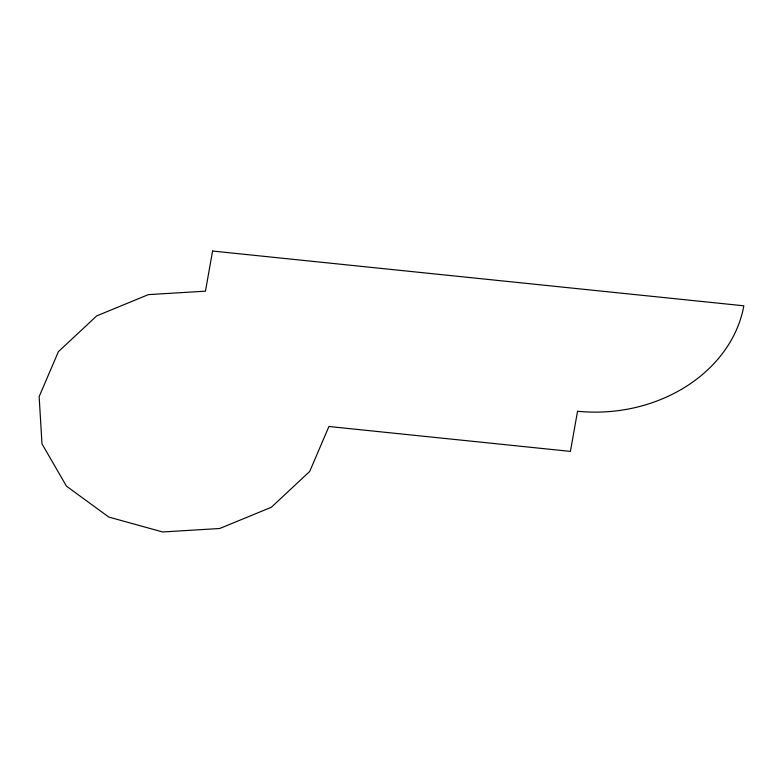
<?xml version="1.0" encoding="UTF-8"?>
<svg xmlns="http://www.w3.org/2000/svg" width="783" height="783" viewBox="0 0 783 783"><rect width="100%" height="100%" fill="white"/><g stroke="black" fill="none" stroke-linecap="round" stroke-linejoin="round"><path stroke-width="1.17" d="M212.584 251.04L205.449 291.178L148.369 294.623L96.72 315.882L58.373 351.694L39.15 396.629L41.988 443.844L66.447 486.135L108.817 517.074L162.639 531.96L219.71 528.505L271.358 507.257L309.716 471.435L328.929 426.5L570.415 451.39L577.551 411.251A146.92 121.512 -3.5 0 0 743.85 305.801L212.584 251.04"/></g></svg>
